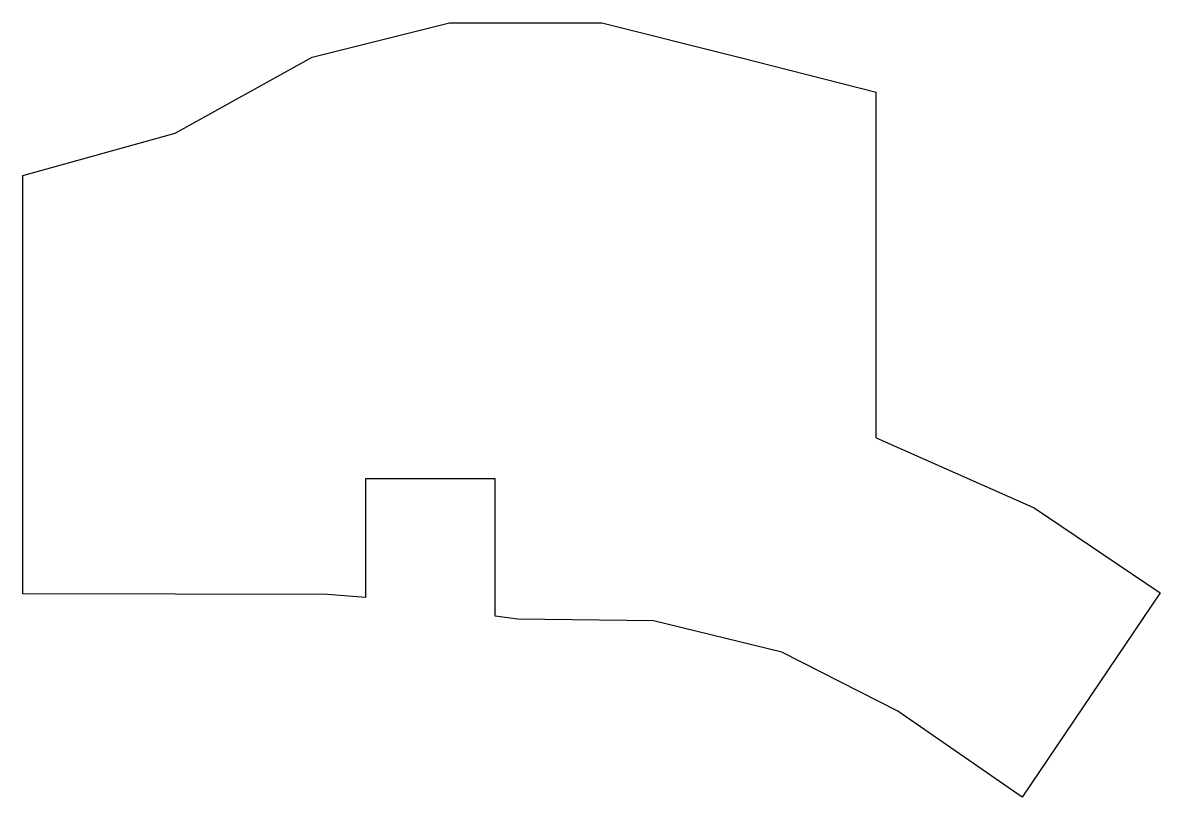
# Model space of a CAD drawing. Header units: millimetres. Extents: x 38 to 187, y -138 to -36.
import ezdxf

# ---------------------------------------------------------------- set-up
doc = ezdxf.new("R2010")
doc.units = ezdxf.units.MM

msp = doc.modelspace()

# ---------------------------------------------------------------- linework, layer by layer
for p, q in [((76, -40.92), (94, -36.42)), ((94, -36.42), (114, -36.42)), ((114, -36.42), (132, -40.92)), ((58, -50.9), (76, -40.92)), ((132, -40.92), (150, -45.52)), ((150, -90.92), (150, -45.52)), ((38, -56.5), (58, -50.9)), ((38, -111.4), (38, -56.5)), ((150, -90.92), (170.77, -100.11)), ((100, -96.3), (83, -96.3)), ((83, -96.3), (83, -111.88)), ((100, -114.35), (100, -96.3)), ((170.77, -100.11), (187.31, -111.26)), ((78, -111.5), (38, -111.4)), ((83, -111.88), (78, -111.5)), ((187.31, -111.26), (169.19, -138.13)), ((103, -114.72), (100, -114.35)), ((120.8, -114.96), (103, -114.72)), ((137.63, -119.07), (120.8, -114.96)), ((152.86, -126.84), (137.63, -119.07)), ((169.19, -138.13), (152.86, -126.84))]:
    msp.add_line(p, q)

doc.saveas('drawing.dxf')
